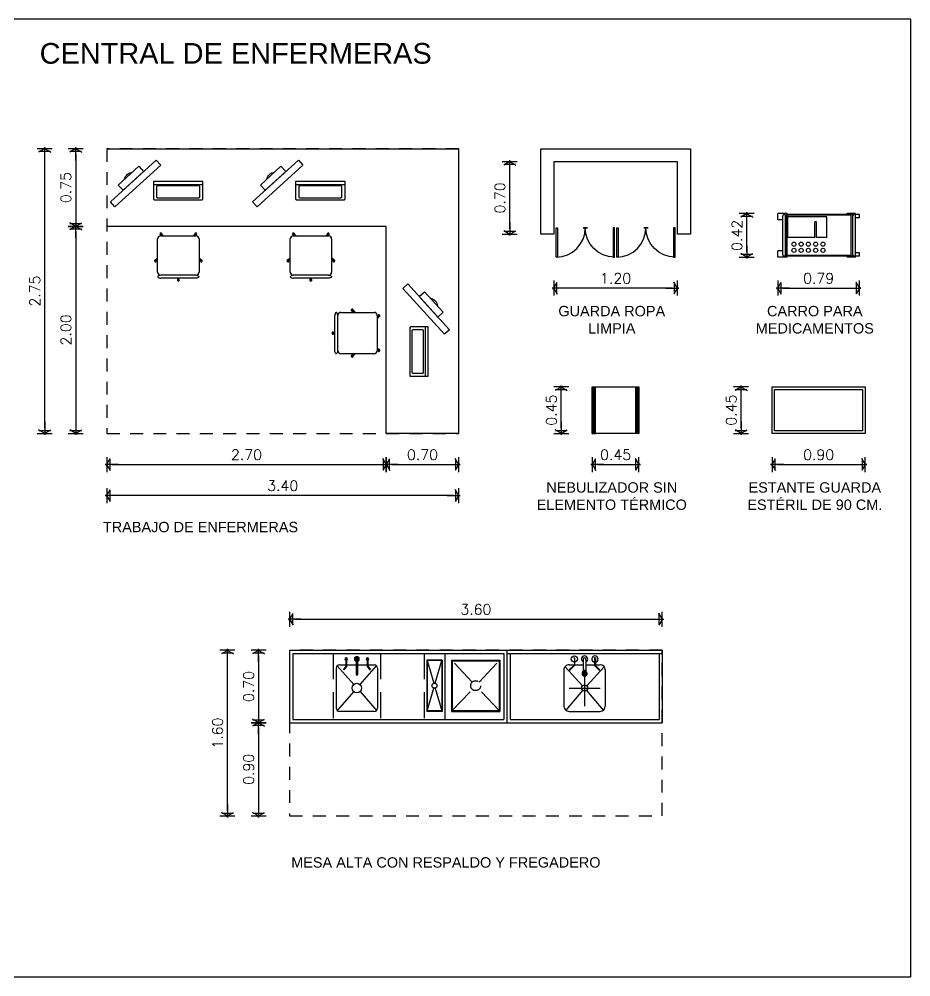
# Model space of a CAD drawing. Header units: millimetres. Extents: x 0 to 17, y -4 to 10.
# Drawn here: x 8.39 to 17, y 0 to 9.25 of the extents above; entities that cross this region are included whole.
import ezdxf

# ---------------------------------------------------------------- set-up
doc = ezdxf.new("R2010")
doc.units = ezdxf.units.MM
doc.header["$MEASUREMENT"] = 0
doc.linetypes.add('DASHED2', pattern=[0.375, 0.25, -0.125])
doc.linetypes.add('HIDDEN2', pattern=[0.1875, 0.125, -0.0625])
for name, color, linetype in [('Can', 6, 'Continuous'), ('Cot', 8, 'Continuous'), ('Mob', 8, 'Continuous'), ('Mur', 3, 'Continuous'), ('Proy', 9, 'HIDDEN2'), ('Tex', 2, 'Continuous')]:
    doc.layers.add(name, color=color, linetype=linetype)
doc.styles.add('ARIAL', font='arial.ttf')
doc.styles.add('ROMANS', font='romans.shx')
doc.dimstyles.new('PAÑO', dxfattribs={"dimscale": 0.5, "dimtxt": 0.2, "dimasz": 0.1, "dimexe": 0.18, "dimexo": 0.0625, "dimgap": 0.09, "dimtad": 1, "dimzin": 0, "dimdsep": 46, "dimtxsty": 'ROMANS', "dimblk1": 'COTP', "dimblk2": 'COTP', "dimsah": 1, "dimcen": 0.09, "dimse1": 1, "dimse2": 1, "dimclrd": 256, "dimclrt": 2, "dimaunit": 1, "dimadec": 0, "dimazin": 0, "dimtfac": 1, "dimtix": 1, "dimtmove": 2, "dimatfit": 0, "dimldrblk": 'COTP', "dimfxl": 0.18, "dimtolj": 1, "dimtzin": 0, "dimarcsym": 0})

# ---------------------------------------------------------------- blocks, each defined once
blk = doc.blocks.new('PTD')
at = {"color": 0, "linetype": 'ByBlock'}
blk.add_line((-0.073, 0), (0.073, 0), dxfattribs=at)
blk.add_lwpolyline([(1, 0), (0.95, 0), (0.95, 1), (1, 1)], close=True, dxfattribs=at)
blk.add_arc((1, 0), 1, 90, 180, dxfattribs=at)
blk = doc.blocks.new('COTP')
at = {"color": 0}
for p, q in [((-2.24, 0), (0.28, 0)), ((0, -1.45), (0, 1.45))]:
    blk.add_line(p, q, dxfattribs=at)
at = {"color": 2}
for p, q in [((0.1, -0.17), (-0.67, 1.16)), ((0.1, 0.17), (-0.67, -1.16)), ((-0.56, -1.11), (-0.56, 1.11))]:
    blk.add_line(p, q, dxfattribs=at)
blk = doc.blocks.new('*D87')
at = {"layer": 'Cot', "lineweight": -2, "transparency": 16777216}
blk.add_line((13.1253, 7.2233), (13.1253, 7.8233), dxfattribs=at)
at = {"layer": 'Defpoints', "color": 0, "transparency": 16777216}
for p in [(13.1253, 7.8733), (13.5503, 7.8733), (13.5503, 7.1733)]:
    blk.add_point(p, dxfattribs=at)
at = {"layer": 'Cot', "lineweight": -2, "transparency": 16777216, "xscale": 0.05, "yscale": 0.05, "zscale": 0.05}
for p, rotation in [((13.1253, 7.8733), 90), ((13.1253, 7.1733), 270)]:
    blk.add_blockref('COTP', p, dxfattribs=dict(at, rotation=rotation))
at = {"layer": 'Cot', "color": 2, "transparency": 16777216, "insert": (13.0303, 7.5233), "char_height": 0.1, "attachment_point": 5, "rotation": 90, "style": 'ROMANS'}
blk.add_mtext('\\A1;0.70', dxfattribs=at)
blk = doc.blocks.new('*D88')
at = {"layer": 'Cot', "lineweight": -2, "transparency": 16777216}
blk.add_line((14.6953, 6.6518), (13.6003, 6.6518), dxfattribs=at)
at = {"layer": 'Defpoints', "color": 0, "transparency": 16777216}
for p in [(13.5503, 7.8733), (14.7453, 7.8733), (13.5503, 6.6518)]:
    blk.add_point(p, dxfattribs=at)
at = {"layer": 'Cot', "lineweight": -2, "transparency": 16777216, "xscale": 0.05, "yscale": 0.05, "zscale": 0.05, "rotation": 180}
blk.add_blockref('COTP', (13.5503, 6.6518), dxfattribs=at)
at = {"layer": 'Cot', "lineweight": -2, "transparency": 16777216, "xscale": 0.05, "yscale": 0.05, "zscale": 0.05}
blk.add_blockref('COTP', (14.7453, 6.6518), dxfattribs=at)
at = {"layer": 'Cot', "color": 2, "transparency": 16777216, "insert": (14.1478, 6.7468), "char_height": 0.1, "attachment_point": 5, "style": 'ROMANS'}
blk.add_mtext('\\A1;1.20', dxfattribs=at)
blk = doc.blocks.new('1003')
at = {"linetype": 'Continuous', "ltscale": 0.01}
for p, q in [((-0.4075, 0.2), (-0.0875, 0.2)), ((-0.2014, 0.2252), (-0.2237, 0.2)), ((-0.1923, 0.2174), (-0.2078, 0.2)), ((-0.458, 0.163), (-0.4375, 0.1428)), ((-0.4502, 0.1722), (-0.4372, 0.1592)), ((-0.4375, -0.17), (-0.4375, 0.17)), ((-0.0575, 0.17), (-0.0575, -0.17)), ((-0.0275, 0.17), (-0.0275, -0.17)), ((-0.01, 0.006), (-0.0275, 0.006)), ((-0.01, -0.006), (-0.0275, -0.006)), ((-0.458, -0.163), (-0.4375, -0.1428)), ((-0.4502, -0.1722), (-0.4372, -0.1592)), ((-0.0875, -0.2), (-0.4075, -0.2)), ((-0.2014, -0.2252), (-0.2237, -0.2)), ((-0.1923, -0.2174), (-0.2078, -0.2))]:
    blk.add_line(p, q, dxfattribs=at)
for centre, radius, start, end in [((-0.4075, 0.17), 0.03, 90, 180), ((-0.1969, 0.2212), 0.01, 264.88782, 191.64799), ((-0.1969, 0.2212), 0.006, 311.22113, 140.27917), ((-0.0875, 0.17), 0.03, 0, 90), ((-0.4545, 0.1679), 0.01, 352.18489, 278.85232), ((-0.4545, 0.1679), 0.006, 42.44267, 238.19135), ((-0.01, 0), 0.01, 216.8699, 143.1301), ((-0.01, 0), 0.006, 270, 90), ((-0.4545, -0.1679), 0.01, 81.14768, 7.81511), ((-0.4545, -0.1679), 0.006, 121.80865, 317.55733), ((-0.4075, -0.17), 0.03, 180, 270), ((-0.0875, -0.17), 0.03, 270, 0), ((-0.1969, -0.2212), 0.01, 168.35201, 95.11218), ((-0.1969, -0.2212), 0.006, 219.72083, 48.77887)]:
    blk.add_arc(centre, radius, start, end, dxfattribs=at)
for points in [[(-0.0575, 0.17), (-0.0529, 0.1857), (-0.044, 0.2165), (-0.0246, 0.1774), (-0.0275, 0.17)], [(-0.0575, -0.17), (-0.0529, -0.1857), (-0.044, -0.2165), (-0.0246, -0.1774), (-0.0275, -0.17)]]:
    blk.add_open_spline(points, degree=3, knots=[0, 0, 0, 0, 0.03324179, 0.065201, 0.065201, 0.065201, 0.065201], dxfattribs=at)
blk = doc.blocks.new('COMPU')
for p, q in [((-0.1842, 0.1135), (0.1502, 0.454)), ((-0.5955, -0.0652), (0.0027, -0.0324)), ((-0.4305, -0.0562), (-0.1623, -0.0414))]:
    blk.add_line(p, q)
blk.add_lwpolyline([(-0.164, 0.0937), (-0.2829, 0.2105, -0.414214), (-0.283, 0.2245), (0.0375, 0.5508, -0.414214), (0.0515, 0.5509), (0.1714, 0.4332), (-0.163, 0.0927)], format="xyb")
blk.add_lwpolyline([(0.1126, 0.4354), (-0.1663, 0.1515, -0.414214), (-0.1803, 0.1513), (-0.248, 0.2178, -0.414214), (-0.2481, 0.2318), (0.0308, 0.5157, -0.414214), (0.0448, 0.5159), (0.1124, 0.4494, -0.414214)], format="xyb", close=True)
for points in [[(0.0027, -0.0324), (-0.0009, 0.0329), (-0.5991, 0), (-0.5955, -0.0652)], [(-0.4305, -0.0562), (-0.4267, -0.1251), (-0.1586, -0.1103), (-0.1623, -0.0414)]]:
    blk.add_lwpolyline(points)
blk.add_arc((-0.2964, -0.0488), 0.086, 236.51933, 309.7755)
blk = doc.blocks.new('*D89')
at = {"layer": 'Cot', "lineweight": -2, "transparency": 16777216}
blk.add_line((8.9324, 7.9483), (8.9324, 7.2983), dxfattribs=at)
at = {"layer": 'Defpoints', "color": 0, "transparency": 16777216}
for p in [(9.2324, 7.9983), (8.9324, 7.2483), (9.2324, 7.2483)]:
    blk.add_point(p, dxfattribs=at)
at = {"layer": 'Cot', "lineweight": -2, "transparency": 16777216, "xscale": 0.05, "yscale": 0.05, "zscale": 0.05}
for p, rotation in [((8.9324, 7.9983), 90), ((8.9324, 7.2483), 270)]:
    blk.add_blockref('COTP', p, dxfattribs=dict(at, rotation=rotation))
at = {"layer": 'Cot', "color": 2, "transparency": 16777216, "insert": (8.8374, 7.6233), "char_height": 0.1, "attachment_point": 5, "rotation": 90, "style": 'ROMANS'}
blk.add_mtext('\\A1;0.75', dxfattribs=at)
blk = doc.blocks.new('*D90')
at = {"layer": 'Cot', "lineweight": -2, "transparency": 16777216}
blk.add_line((8.9324, 7.1983), (8.9324, 5.2983), dxfattribs=at)
at = {"layer": 'Defpoints', "color": 0, "transparency": 16777216}
for p in [(9.2324, 7.2483), (8.9324, 5.2483), (9.2324, 5.2483)]:
    blk.add_point(p, dxfattribs=at)
at = {"layer": 'Cot', "lineweight": -2, "transparency": 16777216, "xscale": 0.05, "yscale": 0.05, "zscale": 0.05}
for p, rotation in [((8.9324, 7.2483), 90), ((8.9324, 5.2483), 270)]:
    blk.add_blockref('COTP', p, dxfattribs=dict(at, rotation=rotation))
at = {"layer": 'Cot', "color": 2, "transparency": 16777216, "insert": (8.8374, 6.2483), "char_height": 0.1, "attachment_point": 5, "rotation": 90, "style": 'ROMANS'}
blk.add_mtext('\\A1;2.00', dxfattribs=at)
blk = doc.blocks.new('*D91')
at = {"layer": 'Cot', "lineweight": -2, "transparency": 16777216}
blk.add_line((8.6324, 5.2983), (8.6324, 7.9483), dxfattribs=at)
at = {"layer": 'Defpoints', "color": 0, "transparency": 16777216}
for p in [(8.6324, 7.9983), (9.2324, 7.9983), (9.2324, 5.2483)]:
    blk.add_point(p, dxfattribs=at)
at = {"layer": 'Cot', "lineweight": -2, "transparency": 16777216, "xscale": 0.05, "yscale": 0.05, "zscale": 0.05}
for p, rotation in [((8.6324, 7.9983), 90), ((8.6324, 5.2483), 270)]:
    blk.add_blockref('COTP', p, dxfattribs=dict(at, rotation=rotation))
at = {"layer": 'Cot', "color": 2, "transparency": 16777216, "insert": (8.5374, 6.6233), "char_height": 0.1, "attachment_point": 5, "rotation": 90, "style": 'ROMANS'}
blk.add_mtext('\\A1;2.75', dxfattribs=at)
blk = doc.blocks.new('*D92')
at = {"layer": 'Cot', "lineweight": -2, "transparency": 16777216}
blk.add_line((9.2824, 4.9483), (11.8824, 4.9483), dxfattribs=at)
at = {"layer": 'Defpoints', "color": 0, "transparency": 16777216}
for p in [(9.2324, 5.2483), (11.9324, 5.2483), (11.9324, 4.9483)]:
    blk.add_point(p, dxfattribs=at)
at = {"layer": 'Cot', "lineweight": -2, "transparency": 16777216, "xscale": 0.05, "yscale": 0.05, "zscale": 0.05, "rotation": 180}
blk.add_blockref('COTP', (9.2324, 4.9483), dxfattribs=at)
at = {"layer": 'Cot', "lineweight": -2, "transparency": 16777216, "xscale": 0.05, "yscale": 0.05, "zscale": 0.05}
blk.add_blockref('COTP', (11.9324, 4.9483), dxfattribs=at)
at = {"layer": 'Cot', "color": 2, "transparency": 16777216, "insert": (10.5824, 5.0433), "char_height": 0.1, "attachment_point": 5, "style": 'ROMANS'}
blk.add_mtext('\\A1;2.70', dxfattribs=at)
blk = doc.blocks.new('*D93')
at = {"layer": 'Cot', "lineweight": -2, "transparency": 16777216}
blk.add_line((11.9824, 4.9483), (12.5824, 4.9483), dxfattribs=at)
at = {"layer": 'Defpoints', "color": 0, "transparency": 16777216}
for p in [(11.9324, 5.2483), (12.6324, 5.2483), (12.6324, 4.9483)]:
    blk.add_point(p, dxfattribs=at)
at = {"layer": 'Cot', "lineweight": -2, "transparency": 16777216, "xscale": 0.05, "yscale": 0.05, "zscale": 0.05, "rotation": 180}
blk.add_blockref('COTP', (11.9324, 4.9483), dxfattribs=at)
at = {"layer": 'Cot', "lineweight": -2, "transparency": 16777216, "xscale": 0.05, "yscale": 0.05, "zscale": 0.05}
blk.add_blockref('COTP', (12.6324, 4.9483), dxfattribs=at)
at = {"layer": 'Cot', "color": 2, "transparency": 16777216, "insert": (12.2824, 5.0433), "char_height": 0.1, "attachment_point": 5, "style": 'ROMANS'}
blk.add_mtext('\\A1;0.70', dxfattribs=at)
blk = doc.blocks.new('*D94')
at = {"layer": 'Cot', "lineweight": -2, "transparency": 16777216}
blk.add_line((12.5824, 4.6483), (9.2824, 4.6483), dxfattribs=at)
at = {"layer": 'Defpoints', "color": 0, "transparency": 16777216}
for p in [(9.2324, 5.2483), (12.6324, 5.2483), (9.2324, 4.6483)]:
    blk.add_point(p, dxfattribs=at)
at = {"layer": 'Cot', "lineweight": -2, "transparency": 16777216, "xscale": 0.05, "yscale": 0.05, "zscale": 0.05, "rotation": 180}
blk.add_blockref('COTP', (9.2324, 4.6483), dxfattribs=at)
at = {"layer": 'Cot', "lineweight": -2, "transparency": 16777216, "xscale": 0.05, "yscale": 0.05, "zscale": 0.05}
blk.add_blockref('COTP', (12.6324, 4.6483), dxfattribs=at)
at = {"layer": 'Cot', "color": 2, "transparency": 16777216, "insert": (10.9324, 4.7433), "char_height": 0.1, "attachment_point": 5, "style": 'ROMANS'}
blk.add_mtext('\\A1;3.40', dxfattribs=at)
blk = doc.blocks.new('mesa 150')
at = {"linetype": 'Continuous'}
for p, q in [((0, 0), (0, 0.7)), ((1.5, 0.7), (0, 0.7)), ((0.03, 0.03), (0.03, 0.67)), ((1.47, 0.67), (0.03, 0.67)), ((1.47, 0.03), (1.47, 0.67)), ((1.5, 0), (1.5, 0.7)), ((0.7307, 0.3879), (0.5691, 0.5793)), ((0.9, 0.59), (0.6, 0.59)), ((0.7693, 0.3879), (0.9309, 0.5793)), ((0.55, 0.19), (0.55, 0.54)), ((0.75, 0.19), (0.75, 0.54)), ((0.95, 0.19), (0.95, 0.54)), ((0.7298, 0.3429), (0.5612, 0.1584)), ((0.9, 0.365), (0.6, 0.365)), ((0.7702, 0.3429), (0.9388, 0.1584)), ((0.6114, 0.19), (0.6029, 0.19)), ((0.646, 0.1469), (0.6029, 0.19)), ((0.654, 0.1469), (0.6114, 0.19)), ((0.737, 0.085), (0.737, 0.2427)), ((0.763, 0.085), (0.763, 0.2427)), ((0.846, 0.1469), (0.889, 0.19)), ((0.854, 0.1469), (0.8975, 0.19)), ((0.8975, 0.19), (0.889, 0.19)), ((0.646, 0.14), (0.6, 0.14)), ((0.646, 0.0774), (0.646, 0.1469)), ((0.654, 0.0774), (0.654, 0.1469)), ((0.737, 0.14), (0.654, 0.14)), ((0.846, 0.14), (0.763, 0.14)), ((0.846, 0.0774), (0.846, 0.1469)), ((0.854, 0.14), (0.854, 0.1469)), ((0.9, 0.14), (0.854, 0.14)), ((1.5, 0.03), (0, 0.03)), ((1.5, 0), (0, 0))]:
    blk.add_line(p, q, dxfattribs=at)
for centre in [(0.75, 0.365), (0.85, 0.085)]:
    blk.add_circle(centre, 0.03, dxfattribs=at)
for centre, radius, start, end in [((0.6, 0.54), 0.05, 90, 180), ((0.9, 0.54), 0.05, 0, 90), ((0.6, 0.19), 0.05, 180, 270), ((0.75, 0.225), 0.025, 301.33225, 238.66775), ((0.75, 0.225), 0.022, 306.22155, 233.77845), ((0.9, 0.19), 0.05, 270, 0), ((0.65, 0.085), 0.03, 97.66226, 82.33774), ((0.75, 0.085), 0.03, 115.67929, 64.32071), ((0.65, 0.0774), 0.004, 180, 0), ((0.75, 0.085), 0.013, 180, 0), ((0.85, 0.0774), 0.004, 180, 0)]:
    blk.add_arc(centre, radius, start, end, dxfattribs=at)
blk = doc.blocks.new('154')
at = {"linetype": 'Continuous'}
for p, q in [((0, 0), (0.7, 0)), ((0, -2.1), (0, 0)), ((0.7, -2.1), (0.7, 0)), ((0.03, -0.03), (0.67, -0.03)), ((0.03, -2.07), (0.03, -0.03)), ((0.094, -0.068), (0.59, -0.068)), ((0.094, -0.536), (0.094, -0.068)), ((0.102, -0.528), (0.102, -0.076)), ((0.102, -0.076), (0.582, -0.076)), ((0.582, -0.528), (0.582, -0.076)), ((0.59, -0.536), (0.59, -0.068)), ((0.67, -2.07), (0.67, -0.03)), ((0.094, -0.536), (0.59, -0.536)), ((0.102, -0.528), (0.582, -0.528)), ((0.03, -0.6), (0.67, -0.6)), ((0.094, -0.625), (0.59, -0.625)), ((0.094, -0.625), (0.094, -0.775)), ((0.098, -0.629), (0.098, -0.771)), ((0.098, -0.629), (0.586, -0.629)), ((0.586, -0.629), (0.586, -0.771)), ((0.59, -0.625), (0.59, -0.775)), ((0.094, -0.775), (0.59, -0.775)), ((0.098, -0.771), (0.586, -0.771)), ((0.14, -1.3441), (0.14, -1.282)), ((0.3306, -1.4195), (0.1497, -1.259)), ((0.172, -1.25), (0.558, -1.25)), ((0.3994, -1.4194), (0.5801, -1.2588)), ((0.59, -1.282), (0.59, -1.618)), ((0.0848, -1.3441), (0.1539, -1.3441)), ((0.0848, -1.3501), (0.156, -1.3501)), ((0.14, -1.444), (0.14, -1.3501)), ((0.1539, -1.3441), (0.1842, -1.3196)), ((0.156, -1.3501), (0.188, -1.3243)), ((0.188, -1.3243), (0.1842, -1.3196)), ((0.0803, -1.444), (0.2356, -1.444)), ((0.0803, -1.456), (0.2356, -1.456)), ((0.14, -1.5499), (0.14, -1.456)), ((0.0848, -1.5499), (0.156, -1.5499)), ((0.0848, -1.5559), (0.1539, -1.5559)), ((0.14, -1.618), (0.14, -1.5559)), ((0.3306, -1.4805), (0.1497, -1.641)), ((0.1539, -1.5559), (0.1842, -1.5804)), ((0.156, -1.5499), (0.188, -1.5757)), ((0.3994, -1.4806), (0.5801, -1.6412)), ((0.172, -1.65), (0.558, -1.65)), ((0.188, -1.5757), (0.1842, -1.5804)), ((0, -2.1), (0.7, -2.1)), ((0.03, -2.07), (0.67, -2.07))]:
    blk.add_line(p, q, dxfattribs=at)
at = {"linetype": 'DASHED2'}
for p, q in [((0.3071, -0.2691), (0.102, -0.076)), ((0.582, -0.076), (0.3769, -0.2691)), ((0.3071, -0.3349), (0.102, -0.528)), ((0.582, -0.528), (0.3769, -0.3349)), ((0.319, -0.6933), (0.098, -0.629)), ((0.365, -0.6933), (0.586, -0.629)), ((0.098, -0.771), (0.319, -0.7067)), ((0.586, -0.771), (0.365, -0.7067)), ((0.03, -0.8), (0.67, -0.8)), ((0.03, -1.22), (0.67, -1.22)), ((0.03, -1.68), (0.67, -1.68))]:
    blk.add_line(p, q, dxfattribs=at)
for centre, radius in [((0.342, -0.302), 0.048), ((0.342, -0.7), 0.024)]:
    blk.add_circle(centre, radius, dxfattribs=at)
at = {"linetype": 'Continuous'}
blk.add_circle((0.365, -1.45), 0.046, dxfattribs=at)
for centre, radius, start, end in [((0.172, -1.282), 0.032, 90, 180), ((0.558, -1.282), 0.032, 360, 90), ((0.085, -1.3471), 0.0129, 13.44773, 346.55227), ((0.0848, -1.3471), 0.003, 90, 270), ((0.085, -1.45), 0.024, 14.47751, 345.52249), ((0.085, -1.45), 0.02, 17.4576, 342.5424), ((0.0803, -1.45), 0.006, 90, 270), ((0.232, -1.45), 0.008, 228.59038, 131.40962), ((0.232, -1.45), 0.007, 238.99728, 121.00272), ((0.085, -1.5529), 0.0129, 13.44773, 346.55227), ((0.0848, -1.5529), 0.003, 90, 270), ((0.172, -1.618), 0.032, 180, 270), ((0.558, -1.618), 0.032, 270, 0)]:
    blk.add_arc(centre, radius, start, end, dxfattribs=at)
blk = doc.blocks.new('*D95')
at = {"layer": 'Cot', "lineweight": -2, "transparency": 16777216}
blk.add_line((11.0482, 3.4542), (14.5482, 3.4542), dxfattribs=at)
at = {"layer": 'Defpoints', "color": 0, "transparency": 16777216}
for p in [(14.5982, 3.4542), (10.9982, 3.1542), (14.5982, 3.1542)]:
    blk.add_point(p, dxfattribs=at)
at = {"layer": 'Cot', "lineweight": -2, "transparency": 16777216, "xscale": 0.05, "yscale": 0.05, "zscale": 0.05, "rotation": 180}
blk.add_blockref('COTP', (10.9982, 3.4542), dxfattribs=at)
at = {"layer": 'Cot', "lineweight": -2, "transparency": 16777216, "xscale": 0.05, "yscale": 0.05, "zscale": 0.05}
blk.add_blockref('COTP', (14.5982, 3.4542), dxfattribs=at)
at = {"layer": 'Cot', "color": 2, "transparency": 16777216, "insert": (12.7982, 3.5492), "char_height": 0.1, "attachment_point": 5, "style": 'ROMANS'}
blk.add_mtext('\\A1;3.60', dxfattribs=at)
blk = doc.blocks.new('*D96')
at = {"layer": 'Cot', "lineweight": -2, "transparency": 16777216}
blk.add_line((10.6982, 3.1042), (10.6982, 2.5042), dxfattribs=at)
at = {"layer": 'Defpoints', "color": 0, "transparency": 16777216}
for p in [(10.9982, 3.1542), (10.6982, 2.4542), (10.9982, 2.4542)]:
    blk.add_point(p, dxfattribs=at)
at = {"layer": 'Cot', "lineweight": -2, "transparency": 16777216, "xscale": 0.05, "yscale": 0.05, "zscale": 0.05}
for p, rotation in [((10.6982, 3.1542), 90), ((10.6982, 2.4542), 270)]:
    blk.add_blockref('COTP', p, dxfattribs=dict(at, rotation=rotation))
at = {"layer": 'Cot', "color": 2, "transparency": 16777216, "insert": (10.6032, 2.8042), "char_height": 0.1, "attachment_point": 5, "rotation": 90, "style": 'ROMANS'}
blk.add_mtext('\\A1;0.70', dxfattribs=at)
blk = doc.blocks.new('*D97')
at = {"layer": 'Cot', "lineweight": -2, "transparency": 16777216}
blk.add_line((10.6982, 2.4042), (10.6982, 1.6042), dxfattribs=at)
at = {"layer": 'Defpoints', "color": 0, "transparency": 16777216}
for p in [(10.9982, 2.4542), (10.6982, 1.5542), (10.9982, 1.5542)]:
    blk.add_point(p, dxfattribs=at)
at = {"layer": 'Cot', "lineweight": -2, "transparency": 16777216, "xscale": 0.05, "yscale": 0.05, "zscale": 0.05}
for p, rotation in [((10.6982, 2.4542), 90), ((10.6982, 1.5542), 270)]:
    blk.add_blockref('COTP', p, dxfattribs=dict(at, rotation=rotation))
at = {"layer": 'Cot', "color": 2, "transparency": 16777216, "insert": (10.6032, 2.0042), "char_height": 0.1, "attachment_point": 5, "rotation": 90, "style": 'ROMANS'}
blk.add_mtext('\\A1;0.90', dxfattribs=at)
blk = doc.blocks.new('*D98')
at = {"layer": 'Cot', "lineweight": -2, "transparency": 16777216}
blk.add_line((10.3982, 1.6042), (10.3982, 3.1042), dxfattribs=at)
at = {"layer": 'Defpoints', "color": 0, "transparency": 16777216}
for p in [(10.3982, 3.1542), (10.9982, 3.1542), (10.9982, 1.5542)]:
    blk.add_point(p, dxfattribs=at)
at = {"layer": 'Cot', "lineweight": -2, "transparency": 16777216, "xscale": 0.05, "yscale": 0.05, "zscale": 0.05}
for p, rotation in [((10.3982, 3.1542), 90), ((10.3982, 1.5542), 270)]:
    blk.add_blockref('COTP', p, dxfattribs=dict(at, rotation=rotation))
at = {"layer": 'Cot', "color": 2, "transparency": 16777216, "insert": (10.3032, 2.3542), "char_height": 0.1, "attachment_point": 5, "rotation": 90, "style": 'ROMANS'}
blk.add_mtext('\\A1;1.60', dxfattribs=at)
blk = doc.blocks.new('111')
at = {"linetype": 'Continuous'}
for p, q in [((-0.3871, 0.4), (-0.3871, 0.37)), ((-0.3871, 0.4), (-0.3489, 0.4)), ((-0.3489, 0.41), (-0.3489, 0.35)), ((-0.3489, 0.41), (-0.2671, 0.41)), ((-0.3471, 0.388), (-0.3471, 0.012)), ((-0.3231, 0.4), (0.3231, 0.4)), ((-0.3231, 0.4), (-0.3231, 0)), ((-0.3071, 0.395), (0.3129, 0.395)), ((-0.3071, 0.395), (-0.3071, 0.005)), ((-0.2671, 0.41), (-0.2671, 0.4)), ((0.3129, 0.41), (0.4029, 0.41)), ((0.3129, 0.41), (0.3129, 0.4)), ((0.3129, 0.395), (0.3129, 0.005)), ((0.3231, 0.4), (0.3231, 0)), ((0.3289, 0.388), (0.3289, 0.012)), ((0.3529, 0.388), (0.3529, 0.012)), ((0.4029, 0.41), (0.4029, 0.35)), ((-0.3871, 0.37), (-0.3489, 0.37)), ((-0.3489, 0.35), (-0.3471, 0.35)), ((0.3529, 0.35), (0.4029, 0.35)), ((-0.0711, 0.221), (0.0289, 0.221)), ((-0.0711, 0.221), (-0.0711, 0.021)), ((0.0289, 0.221), (0.0289, 0.071)), ((0.0449, 0.221), (0.3049, 0.221)), ((0.0449, 0.221), (0.0449, 0.071)), ((0.3049, 0.221), (0.3049, 0.021)), ((-0.3871, 0.03), (-0.3871, 0)), ((-0.3871, 0.03), (-0.3489, 0.03)), ((-0.3871, 0), (-0.3489, 0)), ((-0.3489, 0.05), (-0.3471, 0.05)), ((-0.3489, 0.05), (-0.3489, -0.01)), ((-0.3231, 0), (0.3231, 0)), ((-0.3071, 0.005), (0.3129, 0.005)), ((-0.2671, 0), (-0.2671, -0.01)), ((-0.0711, 0.021), (0.3049, 0.021)), ((0.0289, 0.071), (0.0449, 0.071)), ((0.3129, 0), (0.3129, -0.01)), ((0.3529, 0.05), (0.4029, 0.05)), ((0.4029, 0.05), (0.4029, -0.01)), ((-0.3489, -0.01), (-0.2671, -0.01)), ((0.3129, -0.01), (0.4029, -0.01))]:
    blk.add_line(p, q, dxfattribs=at)
for centre in [(-0.0331, 0.345), (-0.0331, 0.285), (0.0369, 0.345), (0.0369, 0.285), (0.1069, 0.345), (0.1069, 0.285), (0.1769, 0.345), (0.1769, 0.285), (0.2469, 0.345), (0.2469, 0.285)]:
    blk.add_circle(centre, 0.02, dxfattribs=at)
for centre, start, end in [((-0.3351, 0.388), 0, 180), ((0.3409, 0.388), 0, 180), ((-0.3351, 0.012), 180, 0), ((0.3409, 0.012), 180, 0)]:
    blk.add_arc(centre, 0.012, start, end, dxfattribs=at)
blk = doc.blocks.new('*D99')
at = {"layer": 'Cot', "lineweight": -2, "transparency": 16777216}
blk.add_line((15.7644, 6.6518), (16.4544, 6.6518), dxfattribs=at)
at = {"layer": 'Defpoints', "color": 0, "transparency": 16777216}
for p in [(15.7144, 7.0118), (16.5044, 6.9768), (16.5044, 6.6518)]:
    blk.add_point(p, dxfattribs=at)
at = {"layer": 'Cot', "lineweight": -2, "transparency": 16777216, "xscale": 0.05, "yscale": 0.05, "zscale": 0.05, "rotation": 180}
blk.add_blockref('COTP', (15.7144, 6.6518), dxfattribs=at)
at = {"layer": 'Cot', "lineweight": -2, "transparency": 16777216, "xscale": 0.05, "yscale": 0.05, "zscale": 0.05}
blk.add_blockref('COTP', (16.5044, 6.6518), dxfattribs=at)
at = {"layer": 'Cot', "color": 2, "transparency": 16777216, "insert": (16.1094, 6.7468), "char_height": 0.1, "attachment_point": 5, "style": 'ROMANS'}
blk.add_mtext('\\A1;0.79', dxfattribs=at)
blk = doc.blocks.new('*D100')
at = {"layer": 'Cot', "lineweight": -2, "transparency": 16777216}
blk.add_line((15.4144, 7.0018), (15.4144, 7.3218), dxfattribs=at)
at = {"layer": 'Defpoints', "color": 0, "transparency": 16777216}
for p in [(15.4144, 7.3718), (15.8044, 7.3718), (15.8044, 6.9518)]:
    blk.add_point(p, dxfattribs=at)
at = {"layer": 'Cot', "lineweight": -2, "transparency": 16777216, "xscale": 0.05, "yscale": 0.05, "zscale": 0.05}
for p, rotation in [((15.4144, 7.3718), 90), ((15.4144, 6.9518), 270)]:
    blk.add_blockref('COTP', p, dxfattribs=dict(at, rotation=rotation))
at = {"layer": 'Cot', "color": 2, "transparency": 16777216, "insert": (15.3194, 7.1618), "char_height": 0.1, "attachment_point": 5, "rotation": 90, "style": 'ROMANS'}
blk.add_mtext('\\A1;0.42', dxfattribs=at)
blk = doc.blocks.new('995')
at = {"linetype": 'Continuous', "ltscale": 0.01}
for p, q in [((-0.225, 0), (-0.225, -0.03)), ((-0.225, -0.01), (0.225, -0.01)), ((-0.225, -0.02), (0.225, -0.02)), ((-0.225, -0.03), (0.225, -0.03)), ((-0.225, -0.42), (0.225, -0.42)), ((-0.225, -0.43), (0.225, -0.43)), ((-0.225, -0.44), (0.225, -0.44))]:
    blk.add_line(p, q, dxfattribs=at)
blk.add_lwpolyline([(-0.225, 0), (0.225, 0), (0.225, -0.45), (-0.225, -0.45), (-0.225, 0)], dxfattribs=at)
blk = doc.blocks.new('*D101')
at = {"layer": 'Cot', "lineweight": -2, "transparency": 16777216}
blk.add_line((13.9728, 4.9483), (14.3228, 4.9483), dxfattribs=at)
at = {"layer": 'Defpoints', "color": 0, "transparency": 16777216}
for p in [(13.9228, 5.2483), (14.3728, 5.2483), (14.3728, 4.9483)]:
    blk.add_point(p, dxfattribs=at)
at = {"layer": 'Cot', "lineweight": -2, "transparency": 16777216, "xscale": 0.05, "yscale": 0.05, "zscale": 0.05, "rotation": 180}
blk.add_blockref('COTP', (13.9228, 4.9483), dxfattribs=at)
at = {"layer": 'Cot', "lineweight": -2, "transparency": 16777216, "xscale": 0.05, "yscale": 0.05, "zscale": 0.05}
blk.add_blockref('COTP', (14.3728, 4.9483), dxfattribs=at)
at = {"layer": 'Cot', "color": 2, "transparency": 16777216, "insert": (14.1478, 5.0433), "char_height": 0.1, "attachment_point": 5, "style": 'ROMANS'}
blk.add_mtext('\\A1;0.45', dxfattribs=at)
blk = doc.blocks.new('*D102')
at = {"layer": 'Cot', "lineweight": -2, "transparency": 16777216}
blk.add_line((13.6228, 5.2983), (13.6228, 5.6483), dxfattribs=at)
at = {"layer": 'Defpoints', "color": 0, "transparency": 16777216}
for p in [(13.6228, 5.6983), (13.9228, 5.6983), (13.9228, 5.2483)]:
    blk.add_point(p, dxfattribs=at)
at = {"layer": 'Cot', "lineweight": -2, "transparency": 16777216, "xscale": 0.05, "yscale": 0.05, "zscale": 0.05}
for p, rotation in [((13.6228, 5.6983), 90), ((13.6228, 5.2483), 270)]:
    blk.add_blockref('COTP', p, dxfattribs=dict(at, rotation=rotation))
at = {"layer": 'Cot', "color": 2, "transparency": 16777216, "insert": (13.5278, 5.4733), "char_height": 0.1, "attachment_point": 5, "rotation": 90, "style": 'ROMANS'}
blk.add_mtext('\\A1;0.45', dxfattribs=at)
blk = doc.blocks.new('MMACHRDCB')
for points in [[(0, 0.45), (0.9, 0.45), (0.9, 0), (0, 0)], [(0.025, 0.425), (0.875, 0.425), (0.875, 0.025), (0.025, 0.025)]]:
    blk.add_lwpolyline(points, close=True)
blk = doc.blocks.new('*D104')
at = {"layer": 'Cot', "lineweight": -2, "transparency": 16777216}
blk.add_line((15.7094, 4.9483), (16.5094, 4.9483), dxfattribs=at)
at = {"layer": 'Defpoints', "color": 0, "transparency": 16777216}
for p in [(15.6594, 5.2483), (16.5594, 5.2483), (16.5594, 4.9483)]:
    blk.add_point(p, dxfattribs=at)
at = {"layer": 'Cot', "lineweight": -2, "transparency": 16777216, "xscale": 0.05, "yscale": 0.05, "zscale": 0.05, "rotation": 180}
blk.add_blockref('COTP', (15.6594, 4.9483), dxfattribs=at)
at = {"layer": 'Cot', "lineweight": -2, "transparency": 16777216, "xscale": 0.05, "yscale": 0.05, "zscale": 0.05}
blk.add_blockref('COTP', (16.5594, 4.9483), dxfattribs=at)
at = {"layer": 'Cot', "color": 2, "transparency": 16777216, "insert": (16.1094, 5.0433), "char_height": 0.1, "attachment_point": 5, "style": 'ROMANS'}
blk.add_mtext('\\A1;0.90', dxfattribs=at)
blk = doc.blocks.new('*D105')
at = {"layer": 'Cot', "lineweight": -2, "transparency": 16777216}
blk.add_line((15.3594, 5.2983), (15.3594, 5.6483), dxfattribs=at)
at = {"layer": 'Defpoints', "color": 0, "transparency": 16777216}
for p in [(15.3594, 5.6983), (15.6594, 5.6983), (15.6594, 5.2483)]:
    blk.add_point(p, dxfattribs=at)
at = {"layer": 'Cot', "lineweight": -2, "transparency": 16777216, "xscale": 0.05, "yscale": 0.05, "zscale": 0.05}
for p, rotation in [((15.3594, 5.6983), 90), ((15.3594, 5.2483), 270)]:
    blk.add_blockref('COTP', p, dxfattribs=dict(at, rotation=rotation))
at = {"layer": 'Cot', "color": 2, "transparency": 16777216, "insert": (15.2644, 5.4733), "char_height": 0.1, "attachment_point": 5, "rotation": 90, "style": 'ROMANS'}
blk.add_mtext('\\A1;0.45', dxfattribs=at)

msp = doc.modelspace()

# ---------------------------------------------------------------- linework, layer by layer
at = {"layer": 'Mob'}
for p, q in [((9.2324, 7.9983), (12.6324, 7.9983)), ((12.6324, 5.2483), (12.6324, 7.9983)), ((11.9324, 7.2483), (9.2324, 7.2483)), ((11.9324, 5.2483), (11.9324, 7.2483)), ((12.6324, 5.2483), (11.9324, 5.2483))]:
    msp.add_line(p, q, dxfattribs=at)
at = {"layer": 'Mur'}
for points in [[(13.4253, 7.8733), (13.4253, 7.9983), (14.8703, 7.9983), (14.8703, 7.8733)], [(13.5503, 7.8733), (13.5503, 7.1733), (13.4253, 7.1733), (13.4253, 7.8733)], [(14.7453, 7.8733), (13.5503, 7.8733)], [(14.8703, 7.8733), (14.8703, 7.1733), (14.7453, 7.1733), (14.7453, 7.8733)]]:
    msp.add_lwpolyline(points, dxfattribs=at)
at = {"layer": 'Proy'}
for points in [[(9.2324, 5.2483), (12.6324, 5.2483), (12.6324, 7.9983), (9.2324, 7.9983)], [(14.5982, 3.1542), (10.9982, 3.1542), (10.9982, 1.5542), (14.5982, 1.5542)]]:
    msp.add_lwpolyline(points, close=True, dxfattribs=at)
at = {"layer": 'Tex'}
msp.add_lwpolyline([(8.3, 0), (17, 0), (17, 9.25), (0, 9.25), (0, 0)], dxfattribs=at)

# ---------------------------------------------------------------- block references
at = {"layer": 'Can', "yscale": 0.2818937636185055, "zscale": 0.2818937636185055, "rotation": 180}
for p, xscale in [((13.8552, 7.2333), 0.2818937636185055), ((13.8552, 7.2333), -0.2818937636185055), ((14.4404, 7.2333), 0.2818937636185055), ((14.4404, 7.2333), -0.2818937636185055)]:
    msp.add_blockref('PTD', p, dxfattribs=dict(at, xscale=xscale))
at = {"layer": 'Mob', "xscale": -1}
for p, rotation in [((9.7314, 7.8646), 225.5155030412444), ((11.1046, 7.8646), 225.5155030412444), ((12.5184, 6.2293), 135.5155030412099)]:
    msp.add_blockref('COMPU', p, dxfattribs=dict(at, rotation=rotation))
at = {"layer": 'Mob'}
for name, p, rotation in [('111', (16.1174, 7.3618), 180), ('1003', (9.9237, 6.7199), 270), ('1003', (11.2042, 6.7199), 270), ('1003', (11.4067, 6.2175), 180), ('995', (13.9228, 5.4733), 89.99999999999999)]:
    msp.add_blockref(name, p, dxfattribs=dict(at, rotation=rotation))
msp.add_blockref('MMACHRDCB', (15.6594, 5.2483), dxfattribs=at)
at = {"layer": 'Mob', "linetype": 'Continuous'}
for name, p, rotation in [('154', (13.0982, 3.1542), 270), ('mesa 150', (14.5982, 3.1542), 180)]:
    msp.add_blockref(name, p, dxfattribs=dict(at, rotation=rotation))

# ---------------------------------------------------------------- texts
at = {"layer": 'Tex', "style": 'ARIAL'}
msp.add_text('CENTRAL DE ENFERMERAS', height=0.2, dxfattribs=at).set_placement((8.5837, 8.8196))
at = {"layer": 'Tex', "char_height": 0.1, "attachment_point": 1, "style": 'ARIAL'}
for s, insert, width in [('\\pxqc;GUARDA ROPA\\PLIMPIA', (12.4534, 6.4803), 3.314666), ('\\pxqc;CARRO PARA \\PMEDICAMENTOS', (14.415, 6.4803), 3.314666), ('\\pxqc;NEBULIZADOR SIN \\PELEMENTO TÉRMICO', (12.4534, 4.7769), 3.314666), ('\\pxqc;ESTANTE GUARDA \\PESTÉRIL DE 90 CM.', (14.415, 4.7769), 3.314666), ('TRABAJO DE ENFERMERAS', (9.195, 4.3947), 3.881855), ('\\pxt23;MESA ALTA CON RESPALDO Y FREGADERO ', (11.0139, 1.1551), 3.314666)]:
    msp.add_mtext(s, dxfattribs=dict(at, insert=insert, width=width))

# ---------------------------------------------------------------- dimensions: what is measured, and where the dimension line sits
at = {"layer": 'Cot'}
for base, p1, p2, picture, middle in [((8.6324, 7.9983), (9.2324, 5.2483), (9.2324, 7.9983), '*D91', (8.5374, 6.6233)), ((8.9324, 7.2483), (9.2324, 7.9983), (9.2324, 7.2483), '*D89', (8.8374, 7.6233)), ((13.1253, 7.8733), (13.5503, 7.1733), (13.5503, 7.8733), '*D87', (13.0303, 7.5233)), ((15.4144, 7.3718), (15.8044, 6.9518), (15.8044, 7.3718), '*D100', (15.3194, 7.1618)), ((8.9324, 5.2483), (9.2324, 7.2483), (9.2324, 5.2483), '*D90', (8.8374, 6.2483)), ((13.6228, 5.6983), (13.9228, 5.2483), (13.9228, 5.6983), '*D102', (13.5278, 5.4733)), ((15.3594, 5.6983), (15.6594, 5.2483), (15.6594, 5.6983), '*D105', (15.2644, 5.4733)), ((10.3982, 3.1542), (10.9982, 1.5542), (10.9982, 3.1542), '*D98', (10.3032, 2.3542)), ((10.6982, 2.4542), (10.9982, 3.1542), (10.9982, 2.4542), '*D96', (10.6032, 2.8042)), ((10.6982, 1.5542), (10.9982, 2.4542), (10.9982, 1.5542), '*D97', (10.6032, 2.0042))]:
    dim = msp.add_linear_dim(base=base, p1=p1, p2=p2, angle=90, dimstyle='PAÑO', dxfattribs=at)
    dim.commit()
    dim.dimension.update_dxf_attribs({"geometry": picture, "text_midpoint": middle})
for base, p1, p2, picture, middle in [((13.5503432115, 6.6517882588), (14.7453432115, 7.8733294347), (13.5503432115, 7.8733294347), '*D88', (14.1478432115, 6.7467882588)), ((16.5044, 6.6518), (15.7144, 7.0118), (16.5044, 6.9768), '*D99', (16.1094, 6.7468)), ((11.9324, 4.9483), (9.2324, 5.2483), (11.9324, 5.2483), '*D92', (10.5824, 5.0433)), ((9.2324, 4.6483), (12.6324, 5.2483), (9.2324, 5.2483), '*D94', (10.9324, 4.7433)), ((12.6324, 4.9483), (11.9324, 5.2483), (12.6324, 5.2483), '*D93', (12.2824, 5.0433)), ((14.3728, 4.9483), (13.9228, 5.2483), (14.3728, 5.2483), '*D101', (14.1478, 5.0433)), ((16.5594, 4.9483), (15.6594, 5.2483), (16.5594, 5.2483), '*D104', (16.1094, 5.0433)), ((14.5982, 3.4542), (10.9982, 3.1542), (14.5982, 3.1542), '*D95', (12.7982, 3.5492))]:
    dim = msp.add_linear_dim(base=base, p1=p1, p2=p2, dimstyle='PAÑO', dxfattribs=at)
    dim.commit()
    dim.dimension.update_dxf_attribs({"geometry": picture, "text_midpoint": middle})

doc.saveas('drawing.dxf')
